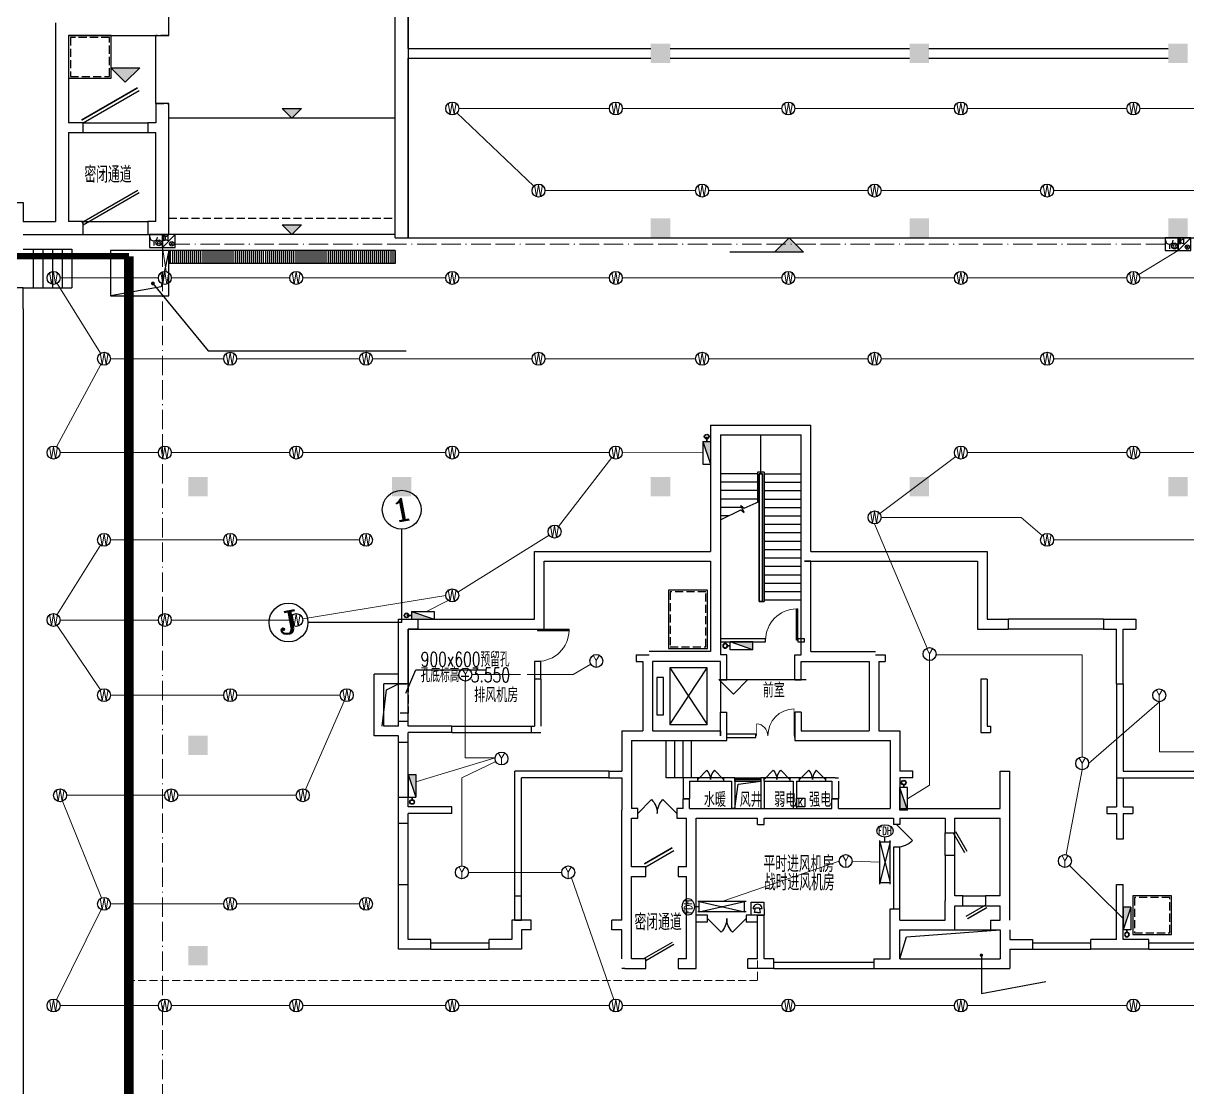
# Model space of a CAD drawing. Extents: x 791398 to 2325386, y -987887 to -518217.
# Drawn here: x 1440194 to 1476194, y -762334 to -729418 of the extents above; entities that cross this region are included whole.
import ezdxf
from ezdxf.enums import TextEntityAlignment as Align

# ---------------------------------------------------------------- set-up
doc = ezdxf.new("R2010")
doc.units = 0
doc.header["$LTSCALE"] = 1000
doc.header["$MEASUREMENT"] = 0
for name, pattern in [('ACAD_ISO11W100', [33.5, 12, -3, 12, -3, 0.5, -3]), ('BORDER', [1.75, 0.5, -0.25, 0.5, -0.25, 0, -0.25]), ('DASH', [0.35, 0.25, -0.1]), ('DASHEDX2', [1.5, 1, -0.5]), ('常规', [10, 10, 0])]:
    doc.linetypes.add(name, pattern=pattern)
for name, color, linetype in [('A-STAIRS', 4, 'Continuous'), ('AXIS', 3, 'Continuous'), ('AXIS_TEXT', 7, 'Continuous'), ('COLUMN', 9, 'Continuous'), ('DIM_ELEV', 3, 'Continuous'), ('DIM_LEAD', 3, 'Continuous'), ('JPS-X', 1, 'BORDER'), ('JPS-XHS', 7, 'Continuous'), ('K-排风', 2, 'Continuous'), ('K-防火阀', 7, 'Continuous'), ('LVTRY', 6, 'Continuous'), ('PS房间字', 3, 'Continuous'), ('PUB_DIM', 3, 'Continuous'), ('RD-equip', 3, 'Continuous'), ('SPACE', 7, 'Continuous'), ('STAIR', 9, 'Continuous'), ('STAIRS', 9, 'Continuous'), ('WALL', 8, 'Continuous'), ('WINDOW', 8, 'Continuous'), ('ZS封堵', 40, 'Continuous'), ('ZS尺寸', 7, 'Continuous'), ('ZS房间字', 6, 'Continuous'), ('集水坑', 80, 'Continuous')]:
    doc.layers.add(name, color=color, linetype=linetype)
doc.layers.add('RD-line', color=2, linetype='Continuous', lineweight=0)
doc.styles.add('_TCH_AXIS', font='COMPLEX', dxfattribs={"bigfont": 'GBCBIG'})
doc.styles.add('_TCH_DIM', font='SIMPLEX', dxfattribs={"bigfont": 'GBCBIG'})
doc.styles.add('_TCH_SPACE', font='SIMPLEX', dxfattribs={"bigfont": 'GBCBIG'})
doc.styles.add('_TEL_DIM', font='SIMPLEX', dxfattribs={"width": 0.8, "height": 3.5, "bigfont": 'HZTXT'})
doc.styles.add('COMPLEX', font='COMPLEX')
doc.styles.add('FS1', font='txt4', dxfattribs={"width": 0.8, "bigfont": 'fstxt'})
doc.styles.add('K-KHZ', font='tjromans.shx', dxfattribs={"width": 0.8, "bigfont": 'tjhztxt.shx'})
doc.styles.get("Standard").update_dxf_attribs({"font": 'gbenor.shx', "bigfont": 'gbcbig.shx'})
doc.styles.add('TEXT', font='tjromans.shx', dxfattribs={"width": 0.8, "height": 400, "bigfont": 'tjhztxt.shx'})
doc.linetypes.add('BRA', pattern='A,2.8,-0.1,["B",_TEL_DIM,S=0.07,R=0,X=0,Y=-0.12],-0.25', length=3.15)

# ---------------------------------------------------------------- blocks, each defined once
blk = doc.blocks.new('DXHS')
at = {"layer": 'JPS-XHS'}
blk.add_hatch(color=256, dxfattribs=at).paths.add_polyline_path([(-350, 240), (-350, 0), (350, 0)])
at = {"layer": 'JPS-XHS', "linetype": 'Continuous'}
for p, q in [((-350, 240), (-350, 0)), ((-350, 240), (350, 240)), ((-350, 0), (350, 0)), ((350, 240), (350, 0))]:
    blk.add_line(p, q, dxfattribs=at)
at = {"layer": 'JPS-XHS'}
blk.add_line((-350, 240), (350, 0), dxfattribs=at)
blk = doc.blocks.new('FF')
at = {"linetype": 'Continuous'}
for radius in [75, 60]:
    blk.add_circle((0, 0), radius, dxfattribs=at)
blk = doc.blocks.new('xxhhsss')
at = {"layer": 'JPS-X', "const_width": 50}
for points in [[(-3835, -44016), (-3835, -43866)], [(-12965, -49396), (-13115, -49396)]]:
    blk.add_lwpolyline(points, dxfattribs=at)
at = {"layer": 'JPS-X', "rotation": 90}
blk.add_blockref('FF', (-3835, -43866), dxfattribs=at)
at = {"layer": 'JPS-X'}
blk.add_blockref('FF', (-13115, -49396), dxfattribs=at)
at = {"layer": 'JPS-XHS', "xscale": -1, "rotation": 90}
blk.add_blockref('DXHS', (-3715, -44366), dxfattribs=at)
at = {"layer": 'JPS-XHS'}
blk.add_blockref('DXHS', (-12615, -49516), dxfattribs=at)
blk = doc.blocks.new('_FZH')
blk.add_solid([(-0.5, -0.5), (0.5, -0.5), (-0.5, 0.5), (0.5, 0.5)])
blk = doc.blocks.new('$DorLib2D$00000183')
at = {"color": 0}
for p, q in [((-0.52, 0.085), (0.346, 0.585)), ((-0.5, 0.05), (0.366, 0.55))]:
    blk.add_line(p, q, dxfattribs=at)
blk = doc.blocks.new('$DorLib2D$00000194')
at = {"color": 0}
blk.add_line((-0.5, 0.075), (0.366, 0.575), dxfattribs=at)
at = {"color": 0, "const_width": 0.025}
blk.add_lwpolyline([(-0.525, 0.118), (0.341, 0.618)], dxfattribs=at)
blk = doc.blocks.new('$DorLib2D$00000116')
at = {"color": 0}
for p, q in [((-0.5, 0), (-0.146, 0.354)), ((0.5, 0), (0.146, 0.354))]:
    blk.add_line(p, q, dxfattribs=at)
for centre, start, end in [((-0.5, 0), 0, 45), ((0.5, 0), 135, 180)]:
    blk.add_arc(centre, 0.5, start, end, dxfattribs=at)
blk = doc.blocks.new('$WINLIB2D$00000001')
for p, q in [((-0.5, 0.5), (0.5, 0.5)), ((-0.5, 0.5), (-0.5, -0.5)), ((0.5, -0.5), (0.5, 0.5)), ((0.5, 0.167), (-0.5, 0.167)), ((0.5, -0.167), (-0.5, -0.167)), ((-0.5, -0.5), (0.5, -0.5))]:
    blk.add_line(p, q)
blk = doc.blocks.new('$DorLib2D$00000001')
for p, q in [((0.45, 0.975), (0.5, 0.975)), ((0.45, 0), (0.45, 0.975)), ((0.5, 0), (0.5, 0.975)), ((0.5, 0), (0.45, 0))]:
    blk.add_line(p, q)
at = {"lineweight": 13}
blk.add_arc((0.475, 0), 0.975, 91.4693, 180, dxfattribs=at)
blk = doc.blocks.new('$DorLib2D$00000025')
at = {"const_width": 0.02}
for points in [[(0.481, -0.001), (0.481, 0.691)], [(-0.481, 0.001), (-0.481, 0.308)]]:
    blk.add_lwpolyline(points, dxfattribs=at)
at = {"lineweight": 13}
for centre, radius, start, end in [((0.505, -0.002), 0.699, 91.9397, 179.7238), ((-0.501, 0.003), 0.307, 359.7899, 85.7508)]:
    blk.add_arc(centre, radius, start, end, dxfattribs=at)
blk = doc.blocks.new('$DorLib2D$00000179')
at = {"color": 0}
for p, q in [((-0.54, 0.169), (0.326, 0.669)), ((-0.5, 0.1), (0.366, 0.6))]:
    blk.add_line(p, q, dxfattribs=at)
blk = doc.blocks.new('_AXISO')
blk.add_circle((0, 0), 0.5)
at = {"layer": 'AXIS_TEXT', "style": 'COMPLEX', "width": 1.041667}
blk.add_attdef('A', text='', height=0.56, dxfattribs=at).set_placement((-0.25, -0.28), (0.25, -0.28), align=Align.FIT)
blk = doc.blocks.new('$DorLib2D$00000191')
at = {"color": 0}
blk.add_line((-0.5, 0.15), (0.366, 0.65), dxfattribs=at)
at = {"color": 0, "const_width": 0.05}
blk.add_lwpolyline([(-0.55, 0.237), (0.316, 0.737)], dxfattribs=at)
blk = doc.blocks.new('$DorLib2D$00000190')
at = {"color": 0}
blk.add_line((-0.5, 0.187), (0.366, 0.687), dxfattribs=at)
at = {"color": 0, "const_width": 0.0625}
blk.add_lwpolyline([(-0.562, 0.296), (0.304, 0.796)], dxfattribs=at)
blk = doc.blocks.new('$DorLib2D$00000180')
at = {"color": 0}
for p, q in [((-0.557, 0.242), (0.309, 0.742)), ((-0.5, 0.143), (0.366, 0.643))]:
    blk.add_line(p, q, dxfattribs=at)
blk = doc.blocks.new('$DorLib2D$00000114')
at = {"color": 0}
blk.add_line((0.5, 0), (-0.207, 0.707), dxfattribs=at)
blk.add_arc((0.5, 0), 1, 135, 180, dxfattribs=at)
blk = doc.blocks.new('yy')
at = {"layer": 'RD-equip'}
blk.add_circle((0, 0), 200, dxfattribs=at)
at = {"layer": 'RD-equip', "color": 4, "style": 'FS1', "width": 0.8}
blk.add_attdef('Y', text='', height=360, dxfattribs=at).set_placement((0, 0), align=Align.MIDDLE)
blk = doc.blocks.new('sadadfadsada')
for p, q in [((-400, 400), (-400, 0)), ((0, 400), (-400, 400)), ((400, 400), (0, 400)), ((400, 400), (0, 0)), ((0, 400), (0, 0)), ((0, 0), (0, 400)), ((92, 326, 0), (172, 366, 0)), ((172, 366, 0), (172, 206, 0)), ((400, 0), (400, 400)), ((-400, 0), (0, 0)), ((-268, 200), (-268, 60)), ((0, 0), (400, 0)), ((33, 346, 0), (33, 226, 0)), ((92, 346, 0), (33, 346, 0)), ((33, 226, 0), (92, 226, 0)), ((92, 226, 0), (92, 346, 0)), ((172, 206, 0), (92, 246, 0)), ((242, 159), (338, 64)), ((242, 64), (338, 159))]:
    blk.add_line(p, q)
for centre, radius in [((-109, 144), 90.3), ((-109, 144), 45.2), ((290, 111), 67.6)]:
    blk.add_circle(centre, radius)
blk.add_arc((-268, 320), 120, 180, 0)
at = {"flags": 9}
for p in [(-200, 400), (200, 400)]:
    blk.add_attdef('A', p, '', height=0.008, dxfattribs=at)
blk = doc.blocks.new('adfarq2daasdfwqdf')
at = {"color": 4}
for p, q in [((-73, 0), (-139, 0)), ((-94, -112), (-67, 29)), ((-67, 29), (62, 29)), ((94, -112), (62, 29)), ((139, 0), (71, 0)), ((0, -112), (-94, -112)), ((0, -112), (94, -112))]:
    blk.add_line(p, q, dxfattribs=at)
blk.add_ellipse((0, 0), major_axis=(98.3, 98.3), ratio=1, start_param=5.497787, end_param=8.63938, dxfattribs=at)
at = {"layer": 'RD-equip'}
blk.add_lwpolyline([(-201, 200), (199, 200), (199, -200), (-201, -200)], close=True, dxfattribs=at)
blk = doc.blocks.new('YYYY')
at = {"layer": 'RD-equip'}
blk.add_blockref('yy', (0, 0), dxfattribs=at).add_auto_attribs({'Y': 'Y'})
blk = doc.blocks.new('FI1250K')
at = {"layer": 'K-防火阀'}
for p, q in [((0, -50), (0, 1300)), ((320, 1250), (0, 0)), ((0, 1250), (320, 0)), ((0, 1250), (320, 1250)), ((160, 1250), (160, 1400)), ((320, -50), (320, 1300)), ((0, 0), (320, 0))]:
    blk.add_line(p, q, dxfattribs=at)
at = {"layer": 'K-防火阀', "const_width": 25}
blk.add_lwpolyline([(148, 625, 1), (172, 625, 1)], format="xyb", close=True, dxfattribs=at)
at = {"layer": 'K-防火阀'}
blk.add_ellipse((160, 1590), major_axis=(255, 0), ratio=0.74203, dxfattribs=at)
at = {"layer": 'K-防火阀', "style": 'K-KHZ', "width": 0.65, "flags": 4}
blk.add_attdef('F', text='', height=250, dxfattribs=at).set_placement((160, 1470), align=Align.CENTER)
blk = doc.blocks.new('FI1400K')
at = {"layer": 'K-防火阀'}
for p, q in [((0, -50), (0, 1450)), ((160, 1400), (160, 1550)), ((320, -50), (320, 1450)), ((320, 1400), (0, 0)), ((0, 1400), (320, 0)), ((0, 1400), (320, 1400)), ((0, 0), (320, 0))]:
    blk.add_line(p, q, dxfattribs=at)
at = {"layer": 'K-防火阀', "const_width": 25}
blk.add_lwpolyline([(148, 705, 1), (172, 705, 1)], format="xyb", close=True, dxfattribs=at)
at = {"layer": 'K-防火阀'}
blk.add_ellipse((160, 1740), major_axis=(255, 0), ratio=0.74203, dxfattribs=at)
at = {"layer": 'K-防火阀', "style": 'K-KHZ', "width": 0.65, "flags": 4}
blk.add_attdef('F', text='', height=250, dxfattribs=at).set_placement((160, 1620), align=Align.CENTER)

msp = doc.modelspace()

# ---------------------------------------------------------------- hatches: boundary and pattern name
at = {"layer": 'DIM_ELEV'}
for points in [[(1443347, -731244), (1442897, -730794), (1443797, -730794)], [(1448494, -732349), (1448194, -732049), (1448794, -732049)], [(1448494, -735949), (1448194, -735649), (1448794, -735649)], [(1463870, -736049), (1464320, -736499), (1463420, -736499)]]:
    msp.add_hatch(color=256, dxfattribs=at).paths.add_polyline_path(points)
at = {"layer": 'STAIRS'}
h = msp.add_hatch(dxfattribs=at)
h.set_pattern_fill('ANSI31', color=252, scale=500, angle=45, style=0)
h.paths.add_polyline_path([(1445594, -736449), (1444694, -736449), (1444694, -736849), (1445594, -736849)])
h.paths.add_polyline_path([(1451694, -736449), (1445594, -736449), (1445594, -736849), (1451694, -736849)])

# ---------------------------------------------------------------- linework, layer by layer
msp.add_line((1467594, -757449), (1470094, -757449))
msp.add_line((1467594, -757449), (1470094, -757449))
msp.add_lwpolyline([(1467294, -758349), (1467499, -757671), (1470394, -757449)])
msp.add_lwpolyline([(1467294, -758349), (1467499, -757671), (1470394, -757449)])
at = {"layer": 'A-STAIRS', "linetype": 'ByBlock'}
msp.add_lwpolyline([(1442894, -736449), (1442894, -737849), (1444694, -737849), (1444694, -736449)], close=True, dxfattribs=at)
msp.add_lwpolyline([(1444694, -736449), (1444455, -737567), (1442894, -737849)], dxfattribs=at)
at = {"layer": 'AXIS'}
for q in [(1451894, -745059), (1448992, -747949)]:
    msp.add_line((1451894, -747949), q, dxfattribs=at)
at = {"layer": 'DIM_ELEV'}
for p, q in [((1443347, -731244), (1442897, -730794)), ((1442897, -730794), (1443797, -730794)), ((1443347, -731244), (1443797, -730794)), ((1448494, -732349), (1448194, -732049)), ((1448194, -732049), (1448794, -732049)), ((1448494, -732349), (1448794, -732049)), ((1448494, -735949), (1448194, -735649)), ((1448194, -735649), (1448794, -735649)), ((1448494, -735949), (1448794, -735649)), ((1463870, -736049), (1463420, -736499)), ((1463870, -736049), (1464320, -736499)), ((1464320, -736499), (1462042, -736499)), ((1462148, -750161), (1461698, -749711)), ((1461698, -749711), (1464398, -749711)), ((1462148, -750161), (1462598, -749711))]:
    msp.add_line(p, q, dxfattribs=at)
at = {"layer": 'DIM_LEAD'}
for p, q in [((1444201, -737464), (1445913, -739543)), ((1445913, -739543), (1452027, -739543)), ((1469815, -758234), (1469815, -759420)), ((1469815, -759420), (1471809, -759054))]:
    msp.add_line(p, q, dxfattribs=at)
for points, const_width in [([(1444182, -737441, 1), (1444220, -737487, 1)], 60), ([(1469810, -758210, 1), (1469820, -758259, 1)], 50)]:
    msp.add_lwpolyline(points, format="xyb", close=True, dxfattribs=dict(at, const_width=const_width))
at = {"layer": 'JPS-X', "const_width": 50}
for points in [[(1461969, -748669), (1462044, -748669)], [(1467414, -752974), (1467414, -753049)], [(1452214, -753424), (1452214, -753349)], [(1474314, -757524), (1474314, -757449)]]:
    msp.add_lwpolyline(points, dxfattribs=at)
at = {"layer": 'LVTRY'}
msp.add_lwpolyline([(1462194, -753699), (1462291, -752943), (1462994, -752849)], dxfattribs=at)
at = {"layer": 'PUB_DIM'}
msp.add_lwpolyline([(1441694, -737289, 0, 0, 0), (1440869, -737289, 100, 0, 0), (1440494, -737289, 0, 0, 0)], format="xyseb", dxfattribs=at)
msp.add_lwpolyline([(1452021, -750135), (1452328, -749413), (1454478, -749413)], dxfattribs=at)
at = {"layer": 'RD-equip'}
msp.add_lwpolyline([(1464094, -753376), (1464354, -753376), (1464354, -753643), (1464094, -753643)], close=True, dxfattribs=at)
msp.add_lwpolyline([(1464094, -753376), (1464354, -753376), (1464354, -753643), (1464094, -753643)], close=True, dxfattribs=at)
at = {"layer": 'RD-line'}
for p, q in [((1453601, -732191), (1455978, -734454)), ((1453656, -732053), (1458313, -732053)), ((1458713, -732053), (1463647, -732053)), ((1464047, -732053), (1468980, -732053)), ((1469380, -732053), (1474313, -732053)), ((1474713, -732053), (1479647, -732053)), ((1460980, -734592), (1456323, -734592)), ((1466313, -734592), (1461380, -734592)), ((1471647, -734592), (1466713, -734592)), ((1476980, -734592), (1472047, -734592)), ((1441236, -737462), (1442584, -739622)), ((1441330, -737292), (1444369, -737292)), ((1444769, -737292), (1448434, -737292)), ((1448834, -737292), (1453256, -737292)), ((1453656, -737292), (1458313, -737292)), ((1458713, -737292), (1463647, -737292)), ((1464047, -737292), (1468980, -737292)), ((1469380, -737292), (1474313, -737292)), ((1474713, -737292), (1479647, -737292)), ((1446390, -739792), (1442890, -739792)), ((1450590, -739792), (1446790, -739792)), ((1455923, -739792), (1450990, -739792)), ((1460980, -739792), (1456323, -739792)), ((1466313, -739792), (1461380, -739792)), ((1471647, -739792), (1466713, -739792)), ((1476980, -739792), (1472047, -739792)), ((1442595, -739968), (1441225, -742516)), ((1441330, -742692), (1444369, -742692)), ((1444769, -742692), (1448434, -742692)), ((1448834, -742692), (1453256, -742692)), ((1453656, -742692), (1458313, -742692)), ((1456741, -744979), (1458391, -742850)), ((1469020, -742812), (1466673, -744578)), ((1469380, -742692), (1474313, -742692)), ((1474713, -742692), (1479647, -742692)), ((1466713, -744699), (1471043, -744699)), ((1471043, -744699), (1471695, -745261)), ((1466513, -744899), (1468136, -748740)), ((1442890, -745392), (1446390, -745392)), ((1446790, -745392), (1450590, -745392)), ((1453626, -747005), (1456449, -745243)), ((1472047, -745392), (1476980, -745392)), ((1441236, -747701), (1442583, -745561)), ((1448832, -747838), (1453256, -747110)), ((1441241, -748037), (1442578, -750029)), ((1441330, -747871), (1444369, -747871)), ((1444769, -747871), (1448434, -747871)), ((1468213, -749124), (1468213, -752980)), ((1442890, -750195), (1446390, -750195)), ((1446790, -750195), (1449994, -750195)), ((1450114, -750379), (1448915, -753109)), ((1473130, -752303), (1475318, -750399)), ((1454781, -752129), (1452334, -752871)), ((1472930, -752503), (1472434, -755126)), ((1468213, -752980), (1467534, -753399)), ((1441405, -753477), (1442615, -756463)), ((1441530, -753292), (1444569, -753292)), ((1444969, -753292), (1448634, -753292)), ((1461794, -756579), (1465419, -755325)), ((1465819, -755325), (1466674, -755359)), ((1474194, -757099), (1472539, -755463)), ((1457141, -755848), (1458447, -759603)), ((1442890, -756648), (1446390, -756648)), ((1446790, -756648), (1450590, -756648)), ((1442601, -756827), (1441219, -759613)), ((1441330, -759792), (1444369, -759792)), ((1444769, -759792), (1448434, -759792)), ((1448834, -759792), (1453256, -759792)), ((1453656, -759792), (1458313, -759792)), ((1458713, -759792), (1463647, -759792)), ((1464047, -759792), (1468980, -759792)), ((1469380, -759792), (1474313, -759792)), ((1474713, -759792), (1479647, -759792))]:
    msp.add_line(p, q, dxfattribs=at)
at = {"layer": 'RD-line', "linetype": 'ACAD_ISO11W100', "ltscale": 0.05}
for p, q in [((1444494, -736349), (1444494, -764249)), ((1475494, -736249), (1444894, -736249))]:
    msp.add_line(p, q, dxfattribs=at)
at = {"layer": 'RD-line', "linetype": 'BRA'}
for p, q in [((1444494, -736349), (1444610, -737096)), ((1475894, -736449), (1474684, -737188)), ((1461204, -742699), (1458713, -742692)), ((1452660, -747609), (1453333, -747271))]:
    msp.add_line(p, q, dxfattribs=at)
at = {"layer": 'RD-line', "ltscale": 2}
for p, q in [((1468412, -748943), (1472932, -748943)), ((1472932, -752103), (1472932, -748943)), ((1457198, -749560), (1457738, -749239)), ((1453859, -749759), (1453859, -752129)), ((1454061, -749560), (1455570, -749560)), ((1455770, -749560), (1457198, -749560)), ((1475318, -750399), (1475318, -751945)), ((1479444, -751945), (1475318, -751945)), ((1453753, -752755), (1454799, -752242)), ((1454781, -752129), (1453859, -752129)), ((1453753, -755474), (1453753, -752755)), ((1456842, -755674), (1453953, -755674))]:
    msp.add_line(p, q, dxfattribs=at)
at = {"layer": 'RD-line', "linetype": 'DASH'}
for p, q in [((1462894, -756999), (1462894, -759019)), ((1462894, -759019), (1443461, -759019))]:
    msp.add_line(p, q, dxfattribs=at)
at = {"layer": 'RD-line', "linetype": 'DASHEDX2'}
for points, const_width in [([(1443461, -736620), (1436515, -736620)], 200), ([(1443461, -841002), (1443461, -736620)], 300)]:
    msp.add_lwpolyline(points, dxfattribs=dict(at, const_width=const_width))
at = {"layer": 'STAIR'}
for p, q in [((1462994, -743349), (1462994, -742149)), ((1462894, -743349), (1461744, -743349)), ((1462894, -743299), (1462894, -744227)), ((1463094, -743299), (1462894, -743299)), ((1463094, -743299), (1463094, -747299)), ((1463094, -743349), (1464244, -743349)), ((1462894, -743609), (1461744, -743609)), ((1463094, -743609), (1464244, -743609)), ((1462894, -743869), (1461744, -743869)), ((1463094, -743869), (1464244, -743869)), ((1462894, -744129), (1461744, -744129)), ((1462407, -744389), (1461744, -744389)), ((1461744, -744775), (1462375, -744460)), ((1462375, -744460), (1462482, -744541)), ((1462376, -744326), (1462483, -744407)), ((1462482, -744541), (1462376, -744326)), ((1462483, -744407), (1462944, -744204)), ((1463094, -744129), (1464244, -744129)), ((1463094, -744389), (1464244, -744389)), ((1461997, -744649), (1461744, -744649)), ((1463094, -744649), (1464244, -744649)), ((1463094, -744909), (1464244, -744909)), ((1463094, -745169), (1464244, -745169)), ((1463094, -745429), (1464244, -745429)), ((1463094, -745689), (1464244, -745689)), ((1463094, -745949), (1464244, -745949)), ((1463094, -746209), (1464244, -746209)), ((1463094, -746469), (1464244, -746469)), ((1463094, -746729), (1464244, -746729)), ((1463094, -746989), (1464244, -746989)), ((1463044, -747299), (1463094, -747299)), ((1463094, -747249), (1464244, -747249)), ((1460184, -751099), (1461334, -749349)), ((1460184, -749349), (1461334, -751099)), ((1461744, -749724), (1461744, -750724)), ((1460854, -752749), (1460854, -751599)), ((1461844, -752749), (1461044, -752749)), ((1463894, -752749), (1463094, -752749)), ((1464994, -752749), (1464194, -752749)), ((1461044, -752849), (1461844, -752849)), ((1463094, -752849), (1463894, -752849)), ((1464194, -752849), (1464994, -752849))]:
    msp.add_line(p, q, dxfattribs=at)
for points in [[(1461344, -746949), (1460144, -746949), (1460144, -748749), (1461344, -748749)], [(1461334, -751099), (1461334, -749349), (1460184, -749349), (1460184, -751099)], [(1459984, -750799), (1459984, -749649), (1459784, -749649), (1459784, -750799)], [(1474494, -756399), (1474494, -757599), (1475694, -757599), (1475694, -756399)]]:
    msp.add_lwpolyline(points, close=True, dxfattribs=at)
at = {"layer": 'STAIR', "linetype": 'DASH'}
for points in [[(1461294, -746999), (1460194, -746999), (1460194, -748699), (1461294, -748699)], [(1451794, -749849), (1452094, -749849), (1452094, -750749), (1451794, -750749)], [(1474544, -756449), (1474544, -757549), (1475644, -757549), (1475644, -756449)]]:
    msp.add_lwpolyline(points, close=True, dxfattribs=at)
at = {"layer": 'STAIR'}
for points in [[(1451294, -751149), (1451425, -750028), (1451794, -749849)], [(1460334, -752749), (1460074, -752749), (1460074, -751599)], [(1460594, -752749), (1460334, -752749), (1460334, -751599)], [(1460854, -752749), (1460594, -752749), (1460594, -751599)]]:
    msp.add_lwpolyline(points, dxfattribs=at)
at = {"layer": 'STAIRS'}
for p, q in [((1452094, -724649), (1452094, -736049)), ((1451694, -732349), (1444694, -732349)), ((1451694, -735949), (1444694, -735949)), ((1452094, -736049), (1497294, -736049)), ((1440194, -736399), (1441694, -736399)), ((1440494, -736399), (1440494, -737599)), ((1440794, -736399), (1440794, -737599)), ((1441094, -736399), (1441094, -737599)), ((1441394, -736399), (1441394, -737599)), ((1441694, -736399), (1441694, -737599)), ((1451694, -736449), (1444694, -736449)), ((1444694, -736449), (1444694, -736849)), ((1451694, -736449), (1451694, -736849)), ((1451694, -736849), (1444694, -736849)), ((1440194, -737599), (1441694, -737599))]:
    msp.add_line(p, q, dxfattribs=at)
at = {"layer": 'WALL'}
for p, q in [((1444694, -729599), (1444694, -718543)), ((1451694, -730349), (1451694, -718649)), ((1452094, -730199), (1452094, -718949)), ((1441194, -729399), (1441194, -732649)), ((1444694, -729799), (1444694, -729599)), ((1441594, -729799), (1441594, -732499)), ((1441594, -729799), (1444294, -729799)), ((1444294, -729799), (1444694, -729799)), ((1451694, -736049), (1451694, -730349)), ((1452094, -730199), (1459594, -730199)), ((1460194, -730199), (1467594, -730199)), ((1468194, -730199), (1475594, -730199)), ((1452094, -736049), (1452094, -730499)), ((1452094, -730499), (1459594, -730499)), ((1460194, -730499), (1467594, -730499)), ((1468194, -730499), (1475594, -730499)), ((1444694, -731899), (1444294, -731899)), ((1444294, -731899), (1444294, -732499)), ((1444694, -732649), (1444694, -731899)), ((1442044, -732499), (1441594, -732499)), ((1442044, -732799), (1442044, -732499)), ((1444294, -732499), (1444044, -732499)), ((1444044, -732499), (1444044, -732799)), ((1441194, -732649), (1441194, -735549)), ((1441594, -732799), (1441594, -735549)), ((1441594, -732799), (1442044, -732799)), ((1444044, -732799), (1444294, -732799)), ((1444294, -735549), (1444294, -732799)), ((1444694, -735949), (1444694, -732649)), ((1437994, -734960), (1440194, -734960)), ((1440194, -734960), (1440194, -735549)), ((1440194, -735549), (1441194, -735549)), ((1442044, -735549), (1441594, -735549)), ((1442044, -735949), (1442044, -735549)), ((1444294, -735549), (1444044, -735549)), ((1444044, -735549), (1444044, -735949)), ((1440194, -735949), (1441394, -735949)), ((1441394, -735949), (1442044, -735949)), ((1444044, -735949), (1444694, -735949)), ((1451694, -736049), (1452094, -736049)), ((1440194, -737599), (1439894, -737599)), ((1440194, -738249), (1440194, -737599)), ((1440194, -738249), (1440194, -788560)), ((1461444, -741849), (1461444, -745749)), ((1461444, -741849), (1464544, -741849)), ((1464244, -741849), (1464244, -741849)), ((1464544, -745749), (1464544, -741849)), ((1464544, -741849), (1464544, -741849)), ((1461744, -742149), (1461744, -745849)), ((1461744, -742149), (1464244, -742149)), ((1464244, -745749), (1464244, -742149)), ((1462944, -747299), (1462944, -743349)), ((1462944, -743349), (1463044, -743349)), ((1462944, -743349), (1462944, -747299)), ((1463044, -743349), (1462944, -743349)), ((1463044, -747299), (1463044, -743349)), ((1463044, -743349), (1463044, -747299)), ((1455994, -747849), (1455994, -745749)), ((1455994, -745749), (1461444, -745749)), ((1461744, -745749), (1461744, -745749)), ((1461744, -745849), (1461744, -748499)), ((1464244, -745749), (1464244, -745749)), ((1464244, -748949), (1464244, -745749)), ((1464544, -745749), (1469994, -745749)), ((1469994, -745749), (1469994, -747849)), ((1456294, -748149), (1456294, -746049)), ((1456294, -746049), (1461444, -746049)), ((1461444, -746049), (1461444, -748499)), ((1461744, -746049), (1461744, -746049)), ((1464544, -746049), (1464344, -746049)), ((1464344, -746049), (1469694, -746049)), ((1464544, -748849), (1464544, -746049)), ((1469694, -746049), (1469694, -748149)), ((1462944, -747299), (1463044, -747299)), ((1463044, -747299), (1462944, -747299)), ((1451794, -747849), (1455994, -747849)), ((1451794, -749549), (1451794, -747849)), ((1469994, -747849), (1470644, -747849)), ((1470644, -747849), (1470644, -748149)), ((1473594, -747849), (1470644, -747849)), ((1473594, -747849), (1474094, -747849)), ((1473594, -747849), (1473594, -748149)), ((1474094, -747849), (1474594, -747849)), ((1474594, -747849), (1474594, -748149)), ((1452094, -748149), (1456294, -748149)), ((1452094, -749849), (1452094, -748149)), ((1455994, -748149), (1456194, -748149)), ((1469694, -748149), (1470644, -748149)), ((1473594, -748149), (1470644, -748149)), ((1473594, -748149), (1473994, -748149)), ((1473994, -749849), (1473994, -748149)), ((1474194, -748149), (1474594, -748149)), ((1474194, -749849), (1474194, -748149)), ((1461444, -748499), (1461444, -748849)), ((1463144, -748449), (1461744, -748449)), ((1461744, -748499), (1461744, -748949)), ((1461744, -748549), (1463144, -748549)), ((1463144, -748549), (1463144, -748449)), ((1464344, -748449), (1464144, -748449)), ((1464144, -748449), (1464144, -748549)), ((1464144, -748549), (1464344, -748549)), ((1464344, -748549), (1464344, -748449)), ((1456194, -749149), (1455994, -749149)), ((1455994, -749149), (1455994, -749699)), ((1456194, -749699), (1456194, -749149)), ((1459144, -748949), (1459544, -748949)), ((1459144, -748949), (1459144, -749149)), ((1459144, -749149), (1459344, -749149)), ((1459344, -749149), (1459344, -751299)), ((1461444, -748849), (1459544, -748849)), ((1459644, -749149), (1459644, -751299)), ((1461644, -749149), (1459644, -749149)), ((1461744, -749149), (1461644, -749149)), ((1461944, -748949), (1461744, -748949)), ((1461744, -749724), (1461744, -749149)), ((1461944, -749724), (1461944, -748949)), ((1464044, -749724), (1464044, -748949)), ((1464044, -748949), (1464244, -748949)), ((1464244, -749724), (1464244, -749149)), ((1464244, -749149), (1464244, -749149)), ((1464244, -749149), (1466344, -749149)), ((1464544, -748849), (1466544, -748849)), ((1466344, -749149), (1466344, -751299)), ((1466544, -748949), (1466844, -748949)), ((1466644, -749149), (1466644, -751299)), ((1466644, -749149), (1466844, -749149)), ((1466844, -748949), (1466844, -749149)), ((1451044, -751449), (1451044, -749549)), ((1451794, -749549), (1451044, -749549)), ((1451344, -751149), (1451344, -749849)), ((1452094, -749849), (1451344, -749849)), ((1451794, -750999), (1451794, -749849)), ((1452094, -750999), (1452094, -749849)), ((1455994, -749699), (1455994, -751149)), ((1456194, -749699), (1455994, -749699)), ((1456194, -749699), (1456194, -751149)), ((1461744, -749724), (1461944, -749724)), ((1464044, -749724), (1464244, -749724)), ((1469794, -749699), (1469794, -751349)), ((1469994, -749699), (1469794, -749699)), ((1469994, -749699), (1469994, -751149)), ((1473994, -749849), (1474194, -749849)), ((1473994, -749849), (1473994, -752749)), ((1474194, -749849), (1474194, -752549)), ((1461744, -751449), (1461744, -750724)), ((1461744, -750724), (1461944, -750724)), ((1461944, -751449), (1461944, -750724)), ((1464044, -750724), (1464044, -751599)), ((1464244, -750724), (1464044, -750724)), ((1464244, -750724), (1464244, -751299)), ((1451794, -751149), (1451344, -751149)), ((1451794, -751149), (1451794, -750999)), ((1451794, -750999), (1452094, -750999)), ((1452094, -751149), (1452094, -750999)), ((1453444, -751149), (1452094, -751149)), ((1453444, -751349), (1453444, -751149)), ((1453444, -751149), (1455894, -751149)), ((1455894, -751149), (1455994, -751149)), ((1455894, -751149), (1455894, -751349)), ((1456194, -751149), (1456194, -751149)), ((1458694, -751299), (1458694, -752549)), ((1458694, -751299), (1459344, -751299)), ((1459644, -751299), (1461744, -751299)), ((1461744, -751299), (1461744, -751449)), ((1464244, -751299), (1466344, -751299)), ((1466644, -751299), (1467294, -751299)), ((1467294, -751299), (1467294, -752549)), ((1469994, -751149), (1470094, -751149)), ((1470094, -751149), (1470094, -751349)), ((1451794, -751449), (1451044, -751449)), ((1451794, -751649), (1451794, -751449)), ((1451794, -751649), (1452094, -751649)), ((1451794, -753349), (1451794, -751649)), ((1452094, -751649), (1452094, -751349)), ((1453444, -751349), (1452094, -751349)), ((1452094, -753349), (1452094, -751649)), ((1453444, -751349), (1455894, -751349)), ((1455894, -751349), (1456094, -751349)), ((1456094, -751349), (1456194, -751349)), ((1458994, -751599), (1458994, -752649)), ((1458994, -751599), (1459544, -751599)), ((1459544, -751599), (1461944, -751599)), ((1462844, -751399), (1461944, -751399)), ((1461944, -751599), (1461944, -751449)), ((1461944, -751499), (1462844, -751499)), ((1462844, -751499), (1462844, -751399)), ((1464044, -751499), (1464044, -751399)), ((1464044, -751599), (1466544, -751599)), ((1466544, -751599), (1466994, -751599)), ((1466994, -751599), (1466994, -752649)), ((1469794, -751349), (1470094, -751349)), ((1458294, -752549), (1455394, -752549)), ((1455394, -756399), (1455394, -752549)), ((1455594, -756399), (1455594, -752749)), ((1458294, -752749), (1455594, -752749)), ((1458294, -752549), (1458694, -752549)), ((1458294, -752549), (1458294, -752749)), ((1458294, -752749), (1458694, -752749)), ((1458694, -752749), (1458694, -753749)), ((1458994, -752649), (1458994, -753699)), ((1461044, -752749), (1460594, -752749)), ((1460594, -752749), (1460594, -753399)), ((1461044, -752849), (1461044, -752749)), ((1462194, -752749), (1461844, -752749)), ((1461844, -752749), (1461844, -752849)), ((1462194, -752749), (1462194, -753699)), ((1462194, -752849), (1462194, -752749)), ((1462994, -752849), (1462994, -752749)), ((1462994, -752749), (1462994, -753699)), ((1463094, -752749), (1462994, -752749)), ((1463094, -752849), (1463094, -752749)), ((1464094, -752749), (1463894, -752749)), ((1463894, -752749), (1463894, -752849)), ((1464194, -752749), (1464094, -752749)), ((1464194, -752849), (1464194, -752749)), ((1465294, -752749), (1464994, -752749)), ((1464994, -752749), (1464994, -752849)), ((1465294, -752749), (1465394, -752749)), ((1466994, -752649), (1466994, -753699)), ((1467694, -752549), (1467294, -752549)), ((1467694, -752749), (1467294, -752749)), ((1467294, -752749), (1467294, -753699)), ((1467694, -752749), (1467694, -752549)), ((1470394, -753699), (1470394, -752549)), ((1470394, -752549), (1470694, -752549)), ((1470694, -753749), (1470694, -752549)), ((1473994, -752749), (1473994, -753649)), ((1473994, -752749), (1480494, -752749)), ((1474194, -752549), (1480494, -752549)), ((1474194, -752749), (1474194, -753649)), ((1460794, -752849), (1461044, -752849)), ((1460794, -752849), (1460794, -753399)), ((1461844, -752849), (1462094, -752849)), ((1462094, -752849), (1462094, -753699)), ((1463094, -752849), (1463094, -753699)), ((1463894, -752849), (1463994, -752849)), ((1463994, -752849), (1463994, -753699)), ((1464094, -752849), (1464194, -752849)), ((1464094, -752849), (1464094, -753699)), ((1464994, -752849), (1465194, -752849)), ((1465194, -752849), (1465194, -753399)), ((1465394, -752849), (1465394, -753399)), ((1465394, -752849), (1465394, -752849)), ((1451794, -753749), (1451794, -753349)), ((1451794, -753349), (1452094, -753349)), ((1452094, -753649), (1452094, -753349)), ((1460794, -753399), (1460594, -753399)), ((1460594, -753699), (1460594, -753399)), ((1460594, -753399), (1460794, -753399)), ((1460794, -753699), (1460794, -753399)), ((1465394, -753399), (1465194, -753399)), ((1465194, -753699), (1465194, -753399)), ((1465194, -753399), (1465394, -753399)), ((1465394, -753699), (1465394, -753399)), ((1451794, -754149), (1451794, -753749)), ((1453444, -753649), (1452094, -753649)), ((1453444, -753849), (1453444, -753649)), ((1458694, -755549), (1458694, -753749)), ((1459194, -753699), (1458994, -753699)), ((1459194, -753999), (1459194, -753699)), ((1460594, -753699), (1460394, -753699)), ((1460394, -753699), (1460394, -753999)), ((1460794, -753699), (1460794, -753699)), ((1460794, -753699), (1463094, -753699)), ((1462194, -753699), (1462094, -753699)), ((1463094, -753699), (1464094, -753699)), ((1464094, -753699), (1465194, -753699)), ((1465394, -753699), (1466994, -753699)), ((1467294, -753699), (1468794, -753699)), ((1468794, -753699), (1470394, -753699)), ((1470694, -756554), (1470694, -753749)), ((1473694, -753649), (1473994, -753649)), ((1473694, -753649), (1473694, -753849)), ((1474194, -753649), (1474494, -753649)), ((1474494, -753649), (1474494, -753849)), ((1451794, -754149), (1452094, -754149)), ((1451794, -756049), (1451794, -754149)), ((1453444, -753849), (1452094, -753849)), ((1452094, -754149), (1452094, -753849)), ((1452094, -756049), (1452094, -754149)), ((1458994, -753999), (1459194, -753999)), ((1458994, -755499), (1458994, -753999)), ((1460394, -753999), (1460594, -753999)), ((1460594, -753999), (1460694, -753999)), ((1460694, -755499), (1460694, -753999)), ((1460994, -753999), (1462894, -753999)), ((1460994, -755549), (1460994, -753999)), ((1462894, -754199), (1462894, -753999)), ((1462894, -754199), (1463094, -754199)), ((1463094, -754199), (1463094, -753999)), ((1463094, -753999), (1464094, -753999)), ((1464094, -753999), (1465394, -753999)), ((1465394, -753999), (1467094, -753999)), ((1467094, -753999), (1467094, -754199)), ((1467294, -754199), (1467094, -754199)), ((1467294, -754199), (1467094, -754199)), ((1467294, -753999), (1467294, -754199)), ((1467294, -753999), (1468694, -753999)), ((1468694, -753999), (1468694, -754449)), ((1468994, -753999), (1470394, -753999)), ((1468994, -754449), (1468994, -753999)), ((1470394, -756404), (1470394, -753999)), ((1473694, -753849), (1473994, -753849)), ((1473994, -753849), (1473994, -754649)), ((1474194, -753849), (1474494, -753849)), ((1474194, -753849), (1474194, -754649)), ((1468694, -754449), (1468994, -754449)), ((1467294, -754899), (1467094, -754899)), ((1467094, -754899), (1467094, -756799)), ((1467294, -756799), (1467294, -754899)), ((1474194, -754649), (1473994, -754649)), ((1468994, -755149), (1468694, -755149)), ((1468694, -755149), (1468694, -756554)), ((1468994, -756404), (1468994, -755149)), ((1458694, -757149), (1458694, -755549)), ((1459444, -755499), (1458994, -755499)), ((1459444, -755799), (1459444, -755499)), ((1460694, -755499), (1460444, -755499)), ((1460444, -755499), (1460444, -755799)), ((1460994, -756999), (1460994, -755549)), ((1458994, -757349), (1458994, -755799)), ((1458994, -755799), (1459444, -755799)), ((1460444, -755799), (1460694, -755799)), ((1460694, -756999), (1460694, -755799)), ((1451794, -758049), (1451794, -756049)), ((1451794, -756049), (1452094, -756049)), ((1452094, -757749), (1452094, -756049)), ((1473994, -757749), (1473994, -756049)), ((1473994, -756049), (1474194, -756049)), ((1474194, -757749), (1474194, -756049)), ((1455394, -757149), (1455394, -756399)), ((1455394, -756399), (1455594, -756399)), ((1455594, -757149), (1455594, -756399)), ((1468694, -757149), (1468694, -756554)), ((1469244, -756404), (1468994, -756404)), ((1468994, -757449), (1468994, -756704)), ((1468994, -756704), (1469244, -756704)), ((1469244, -756704), (1469244, -756404)), ((1470394, -756404), (1469944, -756404)), ((1469944, -756404), (1469944, -756704)), ((1469944, -756704), (1470394, -756704)), ((1470394, -757149), (1470394, -756704)), ((1470694, -757149), (1470694, -756554)), ((1460694, -758349), (1460694, -756999)), ((1460994, -758649), (1460994, -756999)), ((1461344, -756999), (1460994, -756999)), ((1461344, -757199), (1461344, -756999)), ((1462894, -756999), (1462544, -756999)), ((1462544, -756999), (1462544, -757199)), ((1462894, -758349), (1462894, -756999)), ((1462894, -756999), (1463094, -756999)), ((1463094, -758349), (1463094, -756999)), ((1466994, -757349), (1466994, -756799)), ((1466994, -756799), (1467294, -756799)), ((1467294, -757149), (1467294, -756799)), ((1455894, -757149), (1455294, -757149)), ((1455294, -757149), (1455294, -757749)), ((1455394, -757149), (1455594, -757149)), ((1455894, -757449), (1455894, -757149)), ((1458694, -757149), (1458394, -757149)), ((1458394, -757449), (1458394, -757149)), ((1458994, -757149), (1458994, -757149)), ((1458994, -758349), (1458994, -757349)), ((1460994, -757199), (1461344, -757199)), ((1462544, -757199), (1462894, -757199)), ((1466994, -757149), (1466994, -757149)), ((1466994, -758349), (1466994, -757349)), ((1467294, -757149), (1468694, -757149)), ((1470094, -757149), (1470394, -757149)), ((1470094, -757149), (1470094, -757449)), ((1470694, -757149), (1470694, -757149)), ((1452794, -757749), (1452094, -757749)), ((1452794, -758049), (1452794, -757749)), ((1455294, -757749), (1454594, -757749)), ((1454594, -758049), (1454594, -757749)), ((1455894, -757449), (1455594, -757449)), ((1455594, -757449), (1455594, -758049)), ((1458694, -757449), (1458394, -757449)), ((1458694, -758349), (1458694, -757449)), ((1458994, -757449), (1458994, -757449)), ((1466994, -757449), (1466994, -757449)), ((1467294, -757449), (1468994, -757449)), ((1467294, -758349), (1467294, -757449)), ((1470094, -757449), (1470394, -757449)), ((1470394, -757449), (1470394, -757949)), ((1470694, -757449), (1470694, -757449)), ((1470694, -757449), (1470694, -757749)), ((1470694, -757749), (1471394, -757749)), ((1471394, -757749), (1471394, -758049)), ((1473994, -757749), (1473194, -757749)), ((1473194, -758049), (1473194, -757749)), ((1474994, -757749), (1474194, -757749)), ((1474994, -758049), (1474994, -757749)), ((1452794, -758049), (1451794, -758049)), ((1452794, -757849), (1454594, -757849)), ((1452794, -758049), (1454594, -758049)), ((1455594, -758049), (1454594, -758049)), ((1470394, -757949), (1470394, -758349)), ((1470694, -758049), (1471394, -758049)), ((1470694, -758049), (1470694, -758649)), ((1471394, -757849), (1473194, -757849)), ((1471394, -758049), (1473194, -758049)), ((1474094, -758049), (1473194, -758049)), ((1474994, -758049), (1474094, -758049)), ((1474994, -757849), (1476794, -757849)), ((1474994, -758049), (1476794, -758049)), ((1458694, -758349), (1458694, -758349)), ((1459444, -758349), (1458994, -758349)), ((1459444, -758649), (1459444, -758349)), ((1460694, -758349), (1460444, -758349)), ((1460444, -758349), (1460444, -758649)), ((1462894, -758349), (1462594, -758349)), ((1462594, -758649), (1462594, -758349)), ((1463394, -758349), (1463094, -758349)), ((1463394, -758649), (1463394, -758349)), ((1463394, -758449), (1466494, -758449)), ((1466494, -758349), (1466994, -758349)), ((1466494, -758349), (1466494, -758649)), ((1467294, -758349), (1470394, -758349)), ((1458694, -758649), (1458694, -758649)), ((1458794, -758649), (1458694, -758649)), ((1458794, -758649), (1459444, -758649)), ((1458994, -758649), (1458994, -758649)), ((1460444, -758649), (1460994, -758649)), ((1462994, -758649), (1462594, -758649)), ((1463394, -758649), (1462994, -758649)), ((1463394, -758649), (1466494, -758649)), ((1466494, -758649), (1467194, -758649)), ((1467194, -758649), (1470694, -758649))]:
    msp.add_line(p, q, dxfattribs=at)
msp.add_lwpolyline([(1452394, -748149), (1452094, -748149), (1452094, -749849), (1451794, -749849), (1451794, -747849), (1452394, -747849)], close=True, dxfattribs=at)
at = {"layer": 'WINDOW', "linetype": 'DASH'}
for p, q in [((1444694, -729799), (1444294, -729799)), ((1444294, -731899), (1444694, -731899)), ((1451793, -749849), (1451793, -749599))]:
    msp.add_line(p, q, dxfattribs=at)
at = {"layer": 'WINDOW'}
for p, q in [((1442044, -732499, 150), (1444044, -732499, 150)), ((1442044, -732799, 150), (1444044, -732799, 150)), ((1442044, -735549, 150), (1444044, -735549, 150)), ((1442044, -735949, 150), (1444044, -735949, 150)), ((1468694, -755149, 150), (1468694, -754449, 150)), ((1468994, -755149, 150), (1468994, -754449, 150)), ((1469244, -756404, 150), (1469944, -756404, 150)), ((1469244, -756704, 150), (1469944, -756704, 150))]:
    msp.add_line(p, q, dxfattribs=at)
at = {"layer": 'ZS封堵', "linetype": 'DASH'}
msp.add_lwpolyline([(1444694, -735449), (1451694, -735449)], dxfattribs=at)
at = {"layer": 'ZS尺寸'}
msp.add_line((1444294, -731899), (1444294, -729799), dxfattribs=at)
at = {"layer": '集水坑'}
msp.add_lwpolyline([(1441594, -731119), (1442914, -731119), (1442914, -729799), (1441594, -729799)], close=True, dxfattribs=at)
at = {"layer": '集水坑', "linetype": 'DASH'}
msp.add_lwpolyline([(1441654, -731059), (1442854, -731059), (1442854, -729859), (1441654, -729859)], close=True, dxfattribs=at)

# ---------------------------------------------------------------- block references
at = {"layer": 'AXIS'}
ref = msp.add_blockref('_AXISO', (1451894, -744459), dxfattribs=dict(at, xscale=1200, yscale=1200, zscale=1200))
ref.add_attrib('A', '1', dxfattribs={"layer": 'AXIS_TEXT', "height": 679, "rotation": 10.3837, "style": '_TCH_AXIS', "width": 2.333333}).set_placement((1451621, -744854), (1452289, -744732), align=Align.FIT)
ref = msp.add_blockref('_AXISO', (1448392, -747949), dxfattribs=dict(at, xscale=1200, yscale=1200, zscale=1200))
ref.add_attrib('A', 'J', dxfattribs={"layer": 'AXIS_TEXT', "height": 679, "rotation": 10.3837, "style": '_TCH_AXIS', "width": 1.909091}).set_placement((1448119, -748344), (1448787, -748221), align=Align.FIT)
at = {"layer": 'COLUMN', "xscale": 600, "yscale": 600, "zscale": 600}
for p, rotation in [((1459894, -730349), 359.9999999997888), ((1467894, -730349), 359.9999999997777), ((1475894, -730349), 359.9999999997888), ((1459894, -735749), 359.9999999997777), ((1467894, -735749), 359.9999999997777), ((1475894, -735749), 359.9999999997777), ((1445594, -743749), 359.9999999997665), ((1451894, -743749), 359.9999999997665), ((1459894, -743749), 359.9999999997665), ((1467894, -743749), 359.9999999997665), ((1475894, -743749), 359.9999999997665), ((1445594, -751749), 359.999999999711), ((1445594, -758249), 359.999999999711)]:
    msp.add_blockref('_FZH', p, dxfattribs=dict(at, rotation=rotation))
at = {"layer": 'JPS-X', "xscale": -1}
for p, rotation in [((1461894, -748669), 359.9999999933299), ((1474314, -757599), 90.00000001334021)]:
    msp.add_blockref('FF', p, dxfattribs=dict(at, rotation=rotation))
at = {"layer": 'JPS-X'}
for p, rotation in [((1467414, -752899), 90.00000001334021), ((1452214, -753499), 270.0000000133402)]:
    msp.add_blockref('FF', p, dxfattribs=dict(at, rotation=rotation))
at = {"layer": 'JPS-XHS'}
msp.add_blockref('xxhhsss', (1465159, -698333), dxfattribs=at)
for p, rotation in [((1462394, -748549), 179.9999999933299), ((1474194, -757099), 270.0000000133402)]:
    msp.add_blockref('DXHS', p, dxfattribs=dict(at, rotation=rotation))
at = {"layer": 'JPS-XHS', "xscale": -1}
for p, rotation in [((1452334, -752999), 90.00000001334021), ((1467294, -753399), 270.0000000133402)]:
    msp.add_blockref('DXHS', p, dxfattribs=dict(at, rotation=rotation))
at = {"layer": 'K-排风'}
msp.add_blockref('FI1250K', (1466674, -755984), dxfattribs=at).add_auto_attribs({'F': 'FDH'})
at = {"layer": 'K-排风', "rotation": 90}
msp.add_blockref('FI1400K', (1462494, -756899), dxfattribs=at).add_auto_attribs({'F': 'FDH'})
at = {"layer": 'RD-equip'}
for p, values in [((1453456, -732053), {'Y': 'W'}), ((1458513, -732053), {'Y': 'W'}), ((1463847, -732053), {'Y': 'W'}), ((1469180, -732053), {'Y': 'W'}), ((1474513, -732053), {'Y': 'W'}), ((1456123, -734592), {'Y': 'W'}), ((1461180, -734592), {'Y': 'W'}), ((1466513, -734592), {'Y': 'W'}), ((1471847, -734592), {'Y': 'W'}), ((1441130, -737292), {'Y': 'W'}), ((1444569, -737292), {'Y': 'W'}), ((1448634, -737292), {'Y': 'W'}), ((1453456, -737292), {'Y': 'W'}), ((1458513, -737292), {'Y': 'W'}), ((1463847, -737292), {'Y': 'W'}), ((1469180, -737292), {'Y': 'W'}), ((1474513, -737292), {'Y': 'W'}), ((1442690, -739792), {'Y': 'W'}), ((1446590, -739792), {'Y': 'W'}), ((1450790, -739792), {'Y': 'W'}), ((1456123, -739792), {'Y': 'W'}), ((1461180, -739792), {'Y': 'W'}), ((1466513, -739792), {'Y': 'W'}), ((1471847, -739792), {'Y': 'W'}), ((1441130, -742692), {'Y': 'W'}), ((1444569, -742692), {'Y': 'W'}), ((1448634, -742692), {'Y': 'W'}), ((1453456, -742692), {'Y': 'W'}), ((1458513, -742692), {'Y': 'W'}), ((1469180, -742692), {'Y': 'W'}), ((1474513, -742692), {'Y': 'W'}), ((1466513, -744699), {'Y': 'W'}), ((1442690, -745392), {'Y': 'W'}), ((1446590, -745392), {'Y': 'W'}), ((1450790, -745392), {'Y': 'W'}), ((1456619, -745137), {'Y': 'W'}), ((1471847, -745392), {'Y': 'W'}), ((1453456, -747110), {'Y': 'W'}), ((1441130, -747871), {'Y': 'W'}), ((1444569, -747871), {'Y': 'W'}), ((1448634, -747871), {'Y': 'W'}), ((1442690, -750195), {'Y': 'W'}), ((1446590, -750195), {'Y': 'W'}), ((1450194, -750195), {'Y': 'W'}), ((1441330, -753292), {'Y': 'W'}), ((1444769, -753292), {'Y': 'W'}), ((1448834, -753292), {'Y': 'W'}), ((1465619, -755325), {'Y': 'Y'}), ((1442690, -756648), {'Y': 'W'}), ((1446590, -756648), {'Y': 'W'}), ((1450790, -756648), {'Y': 'W'}), ((1441130, -759792), {'Y': 'W'}), ((1444569, -759792), {'Y': 'W'}), ((1448634, -759792), {'Y': 'W'}), ((1453456, -759792), {'Y': 'W'}), ((1458513, -759792), {'Y': 'W'}), ((1463847, -759792), {'Y': 'W'}), ((1469180, -759792), {'Y': 'W'}), ((1474513, -759792), {'Y': 'W'})]:
    msp.add_blockref('yy', p, dxfattribs=at).add_auto_attribs(values)
for name, p in [('sadadfadsada', (1444494, -736349)), ('sadadfadsada', (1475894, -736449)), ('YYYY', (1468213, -748924)), ('YYYY', (1468213, -748924)), ('YYYY', (1457910, -749136)), ('YYYY', (1453861, -749559)), ('YYYY', (1475314, -750199)), ('YYYY', (1454979, -752154)), ('YYYY', (1454979, -752154)), ('YYYY', (1472930, -752303)), ('YYYY', (1472397, -755322)), ('YYYY', (1453753, -755674)), ('YYYY', (1457042, -755674))]:
    msp.add_blockref(name, p, dxfattribs=at)
at = {"layer": 'RD-equip', "linetype": '常规', "rotation": 0.03429375487756574}
msp.add_blockref('adfarq2daasdfwqdf', (1462895, -756799), dxfattribs=at)
at = {"layer": 'WINDOW'}
for name, p, xscale, yscale, zscale, rotation in [('$DorLib2D$00000194', (1443044, -732649), 2000, 2000, 2000, 359.9999999998215), ('$DorLib2D$00000183', (1443044, -735749), 2000, 2000, 2000, 359.9999999998215), ('$DorLib2D$00000001', (1463644, -748499), 1000, 1000, 1000, 359.9999999995479), ('$DorLib2D$00000001', (1456094, -748649), -1000, 1000, -1000, 269.9999999995352), ('$DorLib2D$00000025', (1463444, -751449), 1200, 1200, 1200, 359.9999999995489), ('$DorLib2D$00000116', (1461444, -752799), 800, 800, 800, 359.9999999995508), ('$WINLIB2D$00000001', (1462594, -752799), 800, -100, 800, 359.9999999995405), ('$DorLib2D$00000116', (1463494, -752799), -800, 800, -800, 359.9999999995531), ('$DorLib2D$00000116', (1464594, -752799), 800, 800, 800, 359.9999999995497), ('$DorLib2D$00000116', (1459794, -753849), -1200, 1200, -1200, 359.9999999995331), ('$DorLib2D$00000114', (1467194, -754549), 700, -700, 700, 89.99999999973834), ('$DorLib2D$00000180', (1468844, -754799), -700, -700, -700, 89.99999999954353), ('$DorLib2D$00000191', (1459944, -755649), 1000, 1000, 1000, 359.9999999995331), ('$DorLib2D$00000190', (1469594, -756554), -700, -700, -700, 359.9999999995449), ('$DorLib2D$00000116', (1461944, -757099), -1200, 1200, -1200, 179.9999999979505), ('$DorLib2D$00000179', (1459944, -758499), -1000, -1000, -1000, 180.0000000019443)]:
    msp.add_blockref(name, p, dxfattribs=dict(at, xscale=xscale, yscale=yscale, zscale=zscale, rotation=rotation))

# ---------------------------------------------------------------- texts
at = {"layer": 'PS房间字', "style": 'TEXT', "width": 0.8}
for s, p in [('前室', (1463054, -750267)), ('排风机房', (1454131, -750414)), ('水暖', (1461235, -753650)), ('风井', (1462344, -753650)), ('弱电', (1463409, -753650)), ('强电', (1464487, -753650))]:
    msp.add_text(s, height=450, dxfattribs=at).set_placement(p)
at = {"layer": 'PS房间字', "style": '_TCH_DIM'}
msp.add_text('平时进风机房', height=506.4, dxfattribs=at).set_placement((1463077, -755668))
at = {"layer": 'RD-equip', "color": 4, "style": 'FS1', "width": 0.8}
msp.add_attdef('K', text='K', height=260, dxfattribs=at).set_placement((1464224, -753513), align=Align.MIDDLE)
msp.add_attdef('K', text='K', height=260, dxfattribs=at).set_placement((1464224, -753513), align=Align.MIDDLE)
at = {"layer": 'SPACE', "style": '_TCH_SPACE', "width": 0.7}
for s, p in [('900x600预留孔', (1452479, -749311)), ('孔底标高-3.550', (1452479, -749795))]:
    msp.add_text(s, height=450, dxfattribs=at).set_placement(p)
at = {"layer": 'ZS房间字', "style": '_TCH_DIM'}
for s, p in [('密闭通道', (1442083, -734350)), ('战时进风机房', (1463092, -756236)), ('密闭通道', (1459093, -757466))]:
    msp.add_text(s, height=506.4, dxfattribs=at).set_placement(p)

doc.saveas('drawing.dxf')
